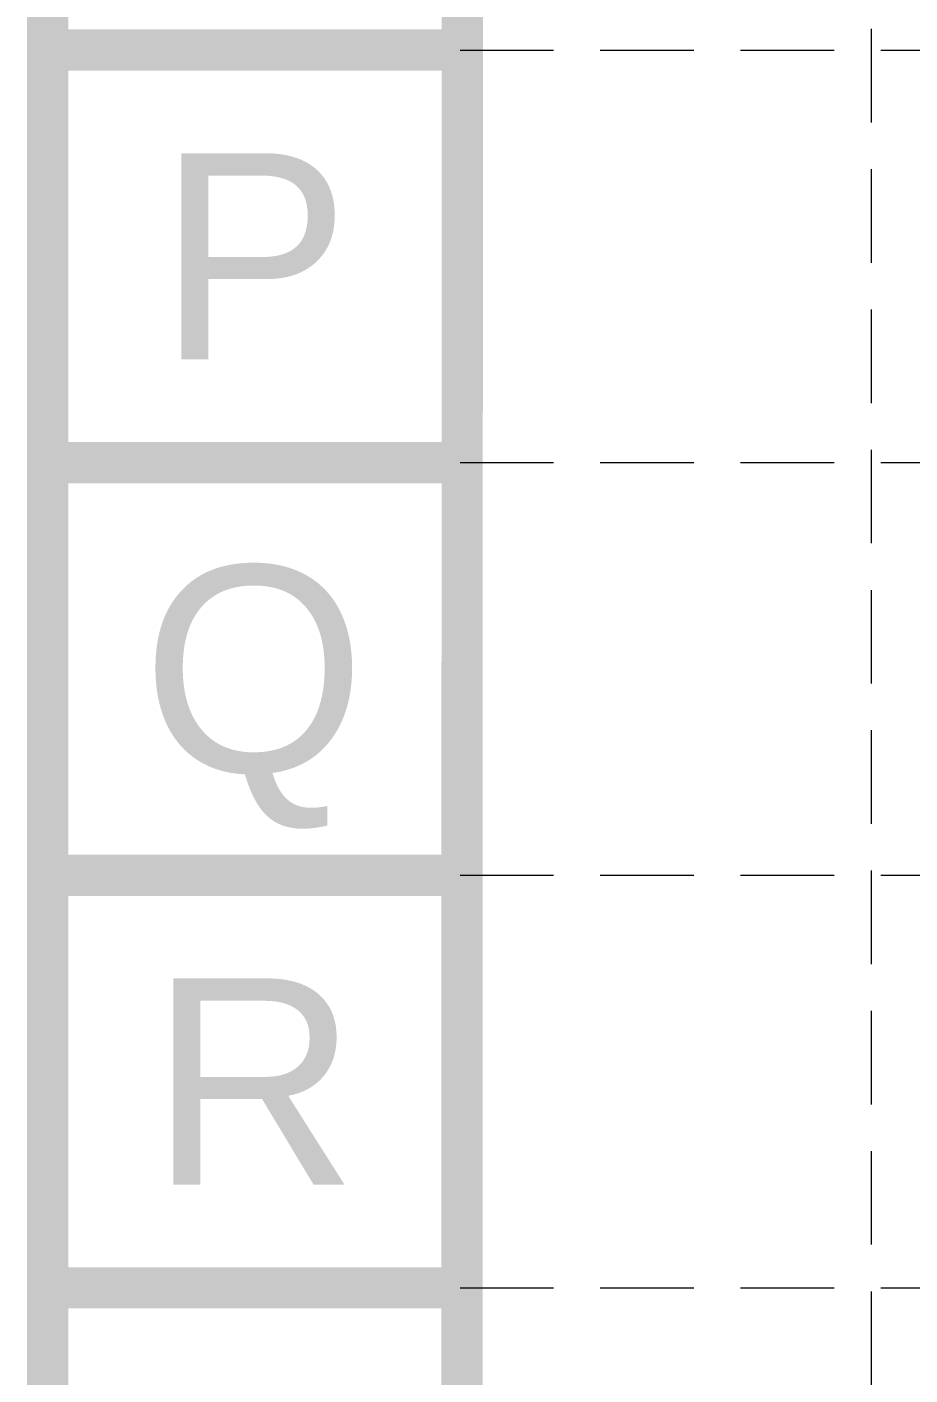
# Model space of a CAD drawing. Header units: feet. Extents: x 6046 to 7000, y 4530 to 5165.
# Drawn here: x 6045.73 to 6077.61, y 4878.59 to 4927.24 of the extents above; entities that cross this region are included whole.
import ezdxf
from ezdxf.enums import TextEntityAlignment as Align

# ---------------------------------------------------------------- set-up
doc = ezdxf.new("R2010")
doc.units = ezdxf.units.FT
doc.header["$LTSCALE"] = 30
doc.header["$MEASUREMENT"] = 0
doc.linetypes.add('HIDDEN', pattern=[0.375, 0.25, -0.125])
doc.layers.add('BASE', color=7, linetype='Continuous')
doc.layers.add('GRID', color=254, linetype='HIDDEN')
doc.styles.get("Standard").update_dxf_attribs({"font": 'ARIAL.TTF'})

msp = doc.modelspace()

# ---------------------------------------------------------------- linework, layer by layer
at = {"layer": 'BASE', "const_width": 1.489124999999654}
for points in [[(6046.4795051643, 4569.019482393038), (6999.519505164078, 4569.019482393038), (6999.519505164078, 5164.669482392899), (6046.4795051643, 5164.669482392899)], [(6061.338229595915, 4583.90683277163), (6984.66985743115, 4583.881009211588), (6984.650612806328, 5149.78535656372), (6061.525868796663, 5149.802499308487)]]:
    msp.add_lwpolyline(points, close=True, dxfattribs=at)
for points in [[(6061.370755164296, 4926.409482392954), (6046.4795051643, 4926.409482392954)], [(6061.370755164296, 4911.518232392958), (6046.4795051643, 4911.518232392958)], [(6061.370755164296, 4896.626982392962), (6046.4795051643, 4896.626982392962)], [(6061.370755164296, 4881.735732392965), (6046.4795051643, 4881.735732392965)]]:
    msp.add_lwpolyline(points, dxfattribs=at)
at = {"layer": 'GRID', "color": 252, "linetype": 'HIDDEN', "lineweight": 0, "ltscale": 0.45}
for p, q in [((6076.212217544781, 5149.919609914099), (6076.212217544781, 4628.518713058065)), ((6061.370755164296, 4926.409482392954), (6984.628255164082, 4926.409482392954)), ((6061.370755164296, 4911.518232392958), (6984.628255164082, 4911.518232392958)), ((6061.370755164296, 4896.626982392962), (6984.628255164082, 4896.626982392962)), ((6061.370755164296, 4881.735732392965), (6984.628255164082, 4881.735732392965))]:
    msp.add_line(p, q, dxfattribs=at)

# ---------------------------------------------------------------- texts
at = {"layer": 'BASE'}
for s, p in [('P', (6053.925130164297, 4918.963857392956)), ('Q', (6053.925130164297, 4904.07260739296)), ('R', (6053.925130164297, 4889.181357392963))]:
    msp.add_text(s, height=7.44562499999827, dxfattribs=at).set_placement(p, align=Align.MIDDLE_CENTER)

doc.saveas('drawing.dxf')
